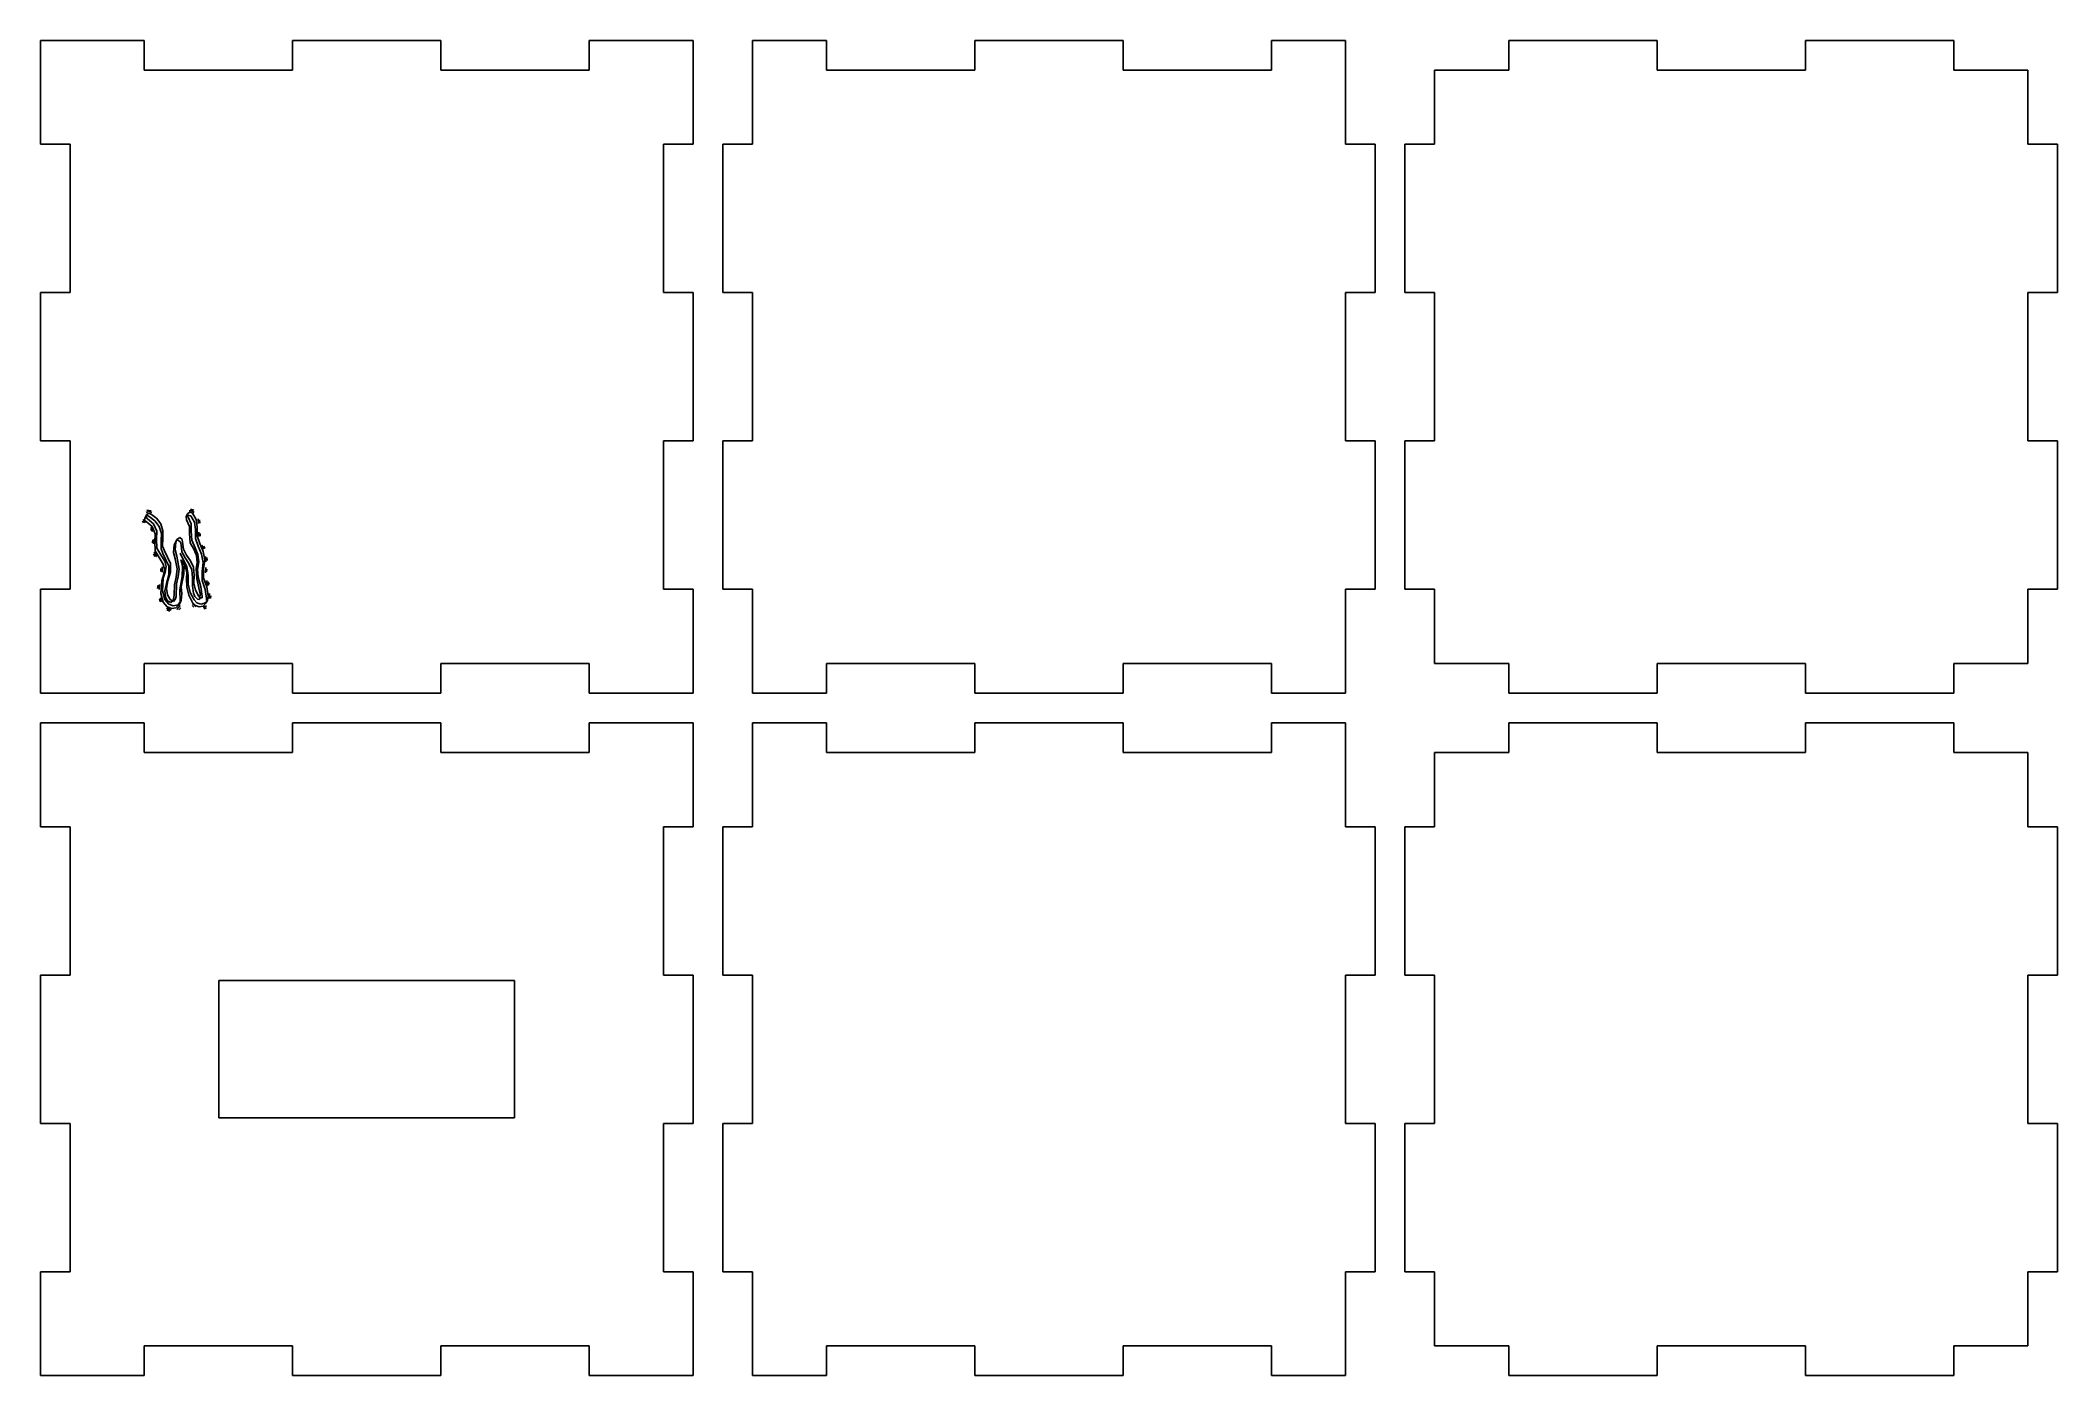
# Model space of a CAD drawing. Extents: x -1 to 204, y 0 to 298.
# Drawn here: x 0 to 204, y 0 to 135 of the extents above.
import ezdxf

# ---------------------------------------------------------------- set-up
doc = ezdxf.new("R2010")
doc.units = 0

msp = doc.modelspace()

# ---------------------------------------------------------------- linework, layer by layer
for p, q in [((0, 135), (0, 124.5)), ((10.5, 135), (0, 135)), ((0, 135), (0, 135)), ((0, 135), (0, 135)), ((10.5, 132), (10.5, 135)), ((40.4999, 135), (25.5, 135)), ((25.5, 135), (25.5, 132)), ((40.4999, 132), (40.4999, 135)), ((65.9999, 135), (55.4999, 135)), ((55.4999, 135), (55.4999, 132)), ((65.9999, 124.5), (65.9999, 135)), ((71.9999, 135), (71.9999, 124.5)), ((79.4999, 135), (71.9999, 135)), ((71.9999, 135), (71.9999, 135)), ((71.9999, 135), (71.9999, 135)), ((79.4999, 132), (79.4999, 135)), ((109.5, 135), (94.4999, 135)), ((94.4999, 135), (94.4999, 132)), ((109.5, 132), (109.5, 135)), ((132, 135), (124.5, 135)), ((124.5, 135), (124.5, 132)), ((132, 124.5), (132, 135)), ((163.5, 135), (148.5, 135)), ((148.5, 135), (148.5, 132)), ((163.5, 132), (163.5, 135)), ((193.5, 135), (178.5, 135)), ((178.5, 135), (178.5, 132)), ((193.5, 132), (193.5, 135)), ((25.5, 132), (10.5, 132)), ((55.4999, 132), (40.4999, 132)), ((94.4999, 132), (79.4999, 132)), ((124.5, 132), (109.5, 132)), ((141, 132), (141, 124.5)), ((148.5, 132), (141, 132)), ((141, 132), (141, 132)), ((141, 132), (141, 132)), ((178.5, 132), (163.5, 132)), ((201, 132), (193.5, 132)), ((201, 124.5), (201, 132)), ((0, 124.5), (3, 124.5)), ((3, 124.5), (3, 109.5)), ((62.9999, 109.5), (62.9999, 124.5)), ((62.9999, 124.5), (65.9999, 124.5)), ((71.9999, 124.5), (68.9999, 124.5)), ((68.9999, 124.5), (68.9999, 109.5)), ((135, 124.5), (132, 124.5)), ((135, 109.5), (135, 124.5)), ((141, 124.5), (138, 124.5)), ((138, 124.5), (138, 109.5)), ((204, 124.5), (201, 124.5)), ((204, 109.5), (204, 124.5)), ((3, 109.5), (0, 109.5)), ((0, 109.5), (0, 94.5003)), ((65.9999, 109.5), (62.9999, 109.5)), ((65.9999, 94.5003), (65.9999, 109.5)), ((68.9999, 109.5), (71.9999, 109.5)), ((71.9999, 109.5), (71.9999, 94.5003)), ((132, 94.5003), (132, 109.5)), ((132, 109.5), (135, 109.5)), ((138, 109.5), (141, 109.5)), ((141, 109.5), (141, 94.5003)), ((201, 94.5003), (201, 109.5)), ((201, 109.5), (204, 109.5)), ((0, 94.5003), (3, 94.5003)), ((3, 94.5003), (3, 79.5003)), ((62.9999, 79.5003), (62.9999, 94.5003)), ((62.9999, 94.5003), (65.9999, 94.5003)), ((71.9999, 94.5003), (68.9999, 94.5003)), ((68.9999, 94.5003), (68.9999, 79.5003)), ((135, 94.5003), (132, 94.5003)), ((135, 79.5003), (135, 94.5003)), ((141, 94.5003), (138, 94.5003)), ((138, 94.5003), (138, 79.5003)), ((204, 94.5003), (201, 94.5003)), ((204, 79.5003), (204, 94.5003)), ((3, 79.5003), (0, 79.5003)), ((0, 79.5003), (0, 69.0003)), ((65.9999, 79.5003), (62.9999, 79.5003)), ((65.9999, 69.0003), (65.9999, 79.5003)), ((68.9999, 79.5003), (71.9999, 79.5003)), ((71.9999, 79.5003), (71.9999, 69.0003)), ((132, 69.0003), (132, 79.5003)), ((132, 79.5003), (135, 79.5003)), ((138, 79.5003), (141, 79.5003)), ((141, 79.5003), (141, 72.0003)), ((201, 72.0003), (201, 79.5003)), ((201, 79.5003), (204, 79.5003)), ((10.5, 69.0003), (10.5, 72.0003)), ((10.5, 72.0003), (25.5, 72.0003)), ((25.5, 72.0003), (25.5, 69.0003)), ((40.4999, 69.0003), (40.4999, 72.0003)), ((40.4999, 72.0003), (55.4999, 72.0003)), ((55.4999, 72.0003), (55.4999, 69.0003)), ((79.4999, 69.0003), (79.4999, 72.0003)), ((79.4999, 72.0003), (94.4999, 72.0003)), ((94.4999, 72.0003), (94.4999, 69.0003)), ((109.5, 69.0003), (109.5, 72.0003)), ((109.5, 72.0003), (124.5, 72.0003)), ((124.5, 72.0003), (124.5, 69.0003)), ((141, 72.0003), (148.5, 72.0003)), ((148.5, 72.0003), (148.5, 69.0003)), ((163.5, 69.0003), (163.5, 72.0003)), ((163.5, 72.0003), (178.5, 72.0003)), ((178.5, 72.0003), (178.5, 69.0003)), ((193.5, 69.0003), (193.5, 72.0003)), ((193.5, 72.0003), (201, 72.0003)), ((0, 69.0003), (10.5, 69.0003)), ((25.5, 69.0003), (40.4999, 69.0003)), ((55.4999, 69.0003), (65.9999, 69.0003)), ((71.9999, 69.0003), (79.4999, 69.0003)), ((94.4999, 69.0003), (109.5, 69.0003)), ((124.5, 69.0003), (132, 69.0003)), ((148.5, 69.0003), (163.5, 69.0003)), ((178.5, 69.0003), (193.5, 69.0003)), ((0, 66.0003), (0, 55.5003)), ((10.5, 66.0003), (0, 66.0003)), ((0, 66.0003), (0, 66.0003)), ((0, 66.0003), (0, 66.0003)), ((10.5, 63.0003), (10.5, 66.0003)), ((40.4999, 66.0003), (25.5, 66.0003)), ((25.5, 66.0003), (25.5, 63.0003)), ((40.4999, 63.0003), (40.4999, 66.0003)), ((65.9999, 66.0003), (55.4999, 66.0003)), ((55.4999, 66.0003), (55.4999, 63.0003)), ((65.9999, 55.5003), (65.9999, 66.0003)), ((71.9999, 66.0003), (71.9999, 55.5003)), ((79.4999, 66.0003), (71.9999, 66.0003)), ((71.9999, 66.0003), (71.9999, 66.0003)), ((71.9999, 66.0003), (71.9999, 66.0003)), ((79.4999, 63.0003), (79.4999, 66.0003)), ((109.5, 66.0003), (94.4999, 66.0003)), ((94.4999, 66.0003), (94.4999, 63.0003)), ((109.5, 63.0003), (109.5, 66.0003)), ((132, 66.0003), (124.5, 66.0003)), ((124.5, 66.0003), (124.5, 63.0003)), ((132, 55.5003), (132, 66.0003)), ((163.5, 66.0003), (148.5, 66.0003)), ((148.5, 66.0003), (148.5, 63.0003)), ((163.5, 63.0003), (163.5, 66.0003)), ((193.5, 66.0003), (178.5, 66.0003)), ((178.5, 66.0003), (178.5, 63.0003)), ((193.5, 63.0003), (193.5, 66.0003)), ((25.5, 63.0003), (10.5, 63.0003)), ((55.4999, 63.0003), (40.4999, 63.0003)), ((94.4999, 63.0003), (79.4999, 63.0003)), ((124.5, 63.0003), (109.5, 63.0003)), ((141, 63.0003), (141, 55.5003)), ((148.5, 63.0003), (141, 63.0003)), ((141, 63.0003), (141, 63.0003)), ((141, 63.0003), (141, 63.0003)), ((178.5, 63.0003), (163.5, 63.0003)), ((201, 63.0003), (193.5, 63.0003)), ((201, 55.5003), (201, 63.0003)), ((0, 55.5003), (3, 55.5003)), ((3, 55.5003), (3, 40.5003)), ((62.9999, 40.5003), (62.9999, 55.5003)), ((62.9999, 55.5003), (65.9999, 55.5003)), ((71.9999, 55.5003), (68.9999, 55.5003)), ((68.9999, 55.5003), (68.9999, 40.5003)), ((135, 55.5003), (132, 55.5003)), ((135, 40.5003), (135, 55.5003)), ((141, 55.5003), (138, 55.5003)), ((138, 55.5003), (138, 40.5003)), ((204, 55.5003), (201, 55.5003)), ((204, 40.5003), (204, 55.5003)), ((3, 40.5003), (0, 40.5003)), ((0, 40.5003), (0, 25.5003)), ((18.0502, 39.9501), (47.9497, 39.9501)), ((18.0502, 26.0506), (18.0502, 39.9501)), ((18.0502, 39.9501), (18.0502, 39.9501)), ((47.9497, 39.9501), (47.9497, 26.0506)), ((65.9999, 40.5003), (62.9999, 40.5003)), ((65.9999, 25.5003), (65.9999, 40.5003)), ((68.9999, 40.5003), (71.9999, 40.5003)), ((71.9999, 40.5003), (71.9999, 25.5003)), ((132, 25.5003), (132, 40.5003)), ((132, 40.5003), (135, 40.5003)), ((138, 40.5003), (141, 40.5003)), ((141, 40.5003), (141, 25.5003)), ((201, 25.5003), (201, 40.5003)), ((201, 40.5003), (204, 40.5003)), ((0, 25.5003), (3, 25.5003)), ((3, 25.5003), (3, 10.5004)), ((47.9497, 26.0506), (18.0502, 26.0506)), ((62.9999, 10.5004), (62.9999, 25.5003)), ((62.9999, 25.5003), (65.9999, 25.5003)), ((71.9999, 25.5003), (68.9999, 25.5003)), ((68.9999, 25.5003), (68.9999, 10.5004)), ((135, 25.5003), (132, 25.5003)), ((135, 10.5004), (135, 25.5003)), ((141, 25.5003), (138, 25.5003)), ((138, 25.5003), (138, 10.5004)), ((204, 25.5003), (201, 25.5003)), ((204, 10.5004), (204, 25.5003)), ((3, 10.5004), (0, 10.5004)), ((0, 10.5004), (0, 0.000374)), ((65.9999, 10.5004), (62.9999, 10.5004)), ((65.9999, 0.000374), (65.9999, 10.5004)), ((68.9999, 10.5004), (71.9999, 10.5004)), ((71.9999, 10.5004), (71.9999, 0.000374)), ((132, 0.000374), (132, 10.5004)), ((132, 10.5004), (135, 10.5004)), ((138, 10.5004), (141, 10.5004)), ((141, 10.5004), (141, 3.00037)), ((201, 3.00037), (201, 10.5004)), ((201, 10.5004), (204, 10.5004)), ((10.5, 0.000374), (10.5, 3.00037)), ((10.5, 3.00037), (25.5, 3.00037)), ((25.5, 3.00037), (25.5, 0.000374)), ((40.4999, 0.000374), (40.4999, 3.00037)), ((40.4999, 3.00037), (55.4999, 3.00037)), ((55.4999, 3.00037), (55.4999, 0.000374)), ((79.4999, 0.000374), (79.4999, 3.00037)), ((79.4999, 3.00037), (94.4999, 3.00037)), ((94.4999, 3.00037), (94.4999, 0.000374)), ((109.5, 0.000374), (109.5, 3.00037)), ((109.5, 3.00037), (124.5, 3.00037)), ((124.5, 3.00037), (124.5, 0.000374)), ((141, 3.00037), (148.5, 3.00037)), ((148.5, 3.00037), (148.5, 0.000374)), ((163.5, 0.000374), (163.5, 3.00037)), ((163.5, 3.00037), (178.5, 3.00037)), ((178.5, 3.00037), (178.5, 0.000374)), ((193.5, 0.000374), (193.5, 3.00037)), ((193.5, 3.00037), (201, 3.00037)), ((0, 0.000374), (10.5, 0.000374)), ((25.5, 0.000374), (40.4999, 0.000374)), ((55.4999, 0.000374), (65.9999, 0.000374)), ((71.9999, 0.000374), (79.4999, 0.000374)), ((94.4999, 0.000374), (109.5, 0.000374)), ((124.5, 0.000374), (132, 0.000374)), ((148.5, 0.000374), (163.5, 0.000374)), ((178.5, 0.000374), (193.5, 0.000374))]:
    msp.add_line(p, q)
at = {"layer": 'Layer 1'}
for p, q in [((10.346, 86.4277), (10.4273, 86.2339)), ((10.4181, 86.5771), (10.5903, 86.2154)), ((10.546305, 86.536528), (10.5911, 86.7502)), ((10.69204, 86.352727), (10.546305, 86.536528)), ((10.5908, 86.7505), (10.7409, 87.0136)), ((10.5911, 86.7502), (10.5908, 86.7505)), ((11.293905, 85.843039), (10.69204, 86.352727)), ((10.702158, 86.804655), (10.74188, 87.015409)), ((10.702158, 86.804655), (10.74188, 87.015409)), ((10.847341, 86.624371), (10.702158, 86.804655)), ((10.847341, 86.624371), (10.702158, 86.804655)), ((10.9313, 87.3581), (10.7101, 87.2669)), ((10.7409, 87.0136), (10.9093, 86.9396)), ((10.74188, 87.015409), (10.909823, 87.159801)), ((10.74188, 87.015409), (10.909823, 87.159801)), ((11.2039, 87.4201), (10.7702, 87.4854)), ((11.449206, 86.114736), (10.847341, 86.624371)), ((11.449206, 86.114736), (10.847341, 86.624371)), ((10.9093, 86.9396), (10.8995, 86.8999)), ((10.8995, 86.8999), (10.994, 86.8693)), ((10.909823, 87.159801), (11.1493, 87.141)), ((10.909823, 87.159801), (11.1493, 87.141)), ((11.2715, 87.2611), (10.9313, 87.3581)), ((10.994, 86.8693), (11.587806, 86.430997)), ((11.1493, 87.141), (11.743095, 86.702734)), ((11.1493, 87.141), (11.743095, 86.702734)), ((11.1493, 87.141), (11.1493, 87.141)), ((11.1953, 85.8043), (11.3903, 85.349)), ((11.618658, 85.122877), (11.293905, 85.843039)), ((11.773959, 85.394521), (11.449206, 86.114736)), ((11.773959, 85.394521), (11.449206, 86.114736)), ((11.587806, 86.430997), (12.0207, 85.838175)), ((11.743095, 86.702734), (12.175984, 86.109892)), ((11.743095, 86.702734), (12.175984, 86.109892)), ((12.0207, 85.838175), (12.246069, 85.151116)), ((12.175984, 86.109892), (12.401358, 85.422797)), ((12.175984, 86.109892), (12.401358, 85.422797)), ((14.738131, 86.844591), (14.897354, 87.123515)), ((14.738416, 86.844307), (14.738131, 86.844591)), ((14.792722, 86.508376), (14.738416, 86.844307)), ((15.09066, 85.861375), (14.792722, 86.508376)), ((14.855004, 86.993542), (14.947464, 87.187902)), ((14.855004, 86.993542), (14.947464, 87.187902)), ((14.948174, 86.780178), (14.855004, 86.993542)), ((14.948174, 86.780178), (14.855004, 86.993542)), ((14.897354, 87.123515), (14.8974, 86.987)), ((14.8974, 86.987), (15.215845, 86.931414)), ((14.947464, 87.187902), (15.146012, 87.284168)), ((14.947464, 87.187902), (15.146012, 87.284168)), ((15.245988, 86.133109), (14.948174, 86.780178)), ((15.245988, 86.133109), (14.948174, 86.780178)), ((15.329, 87.4415), (15.0497, 87.4424)), ((15.092402, 85.126836), (15.09066, 85.861375)), ((15.146012, 87.284168), (15.371109, 87.203255)), ((15.146012, 87.284168), (15.371109, 87.203255)), ((15.5236, 87.5011), (15.1676, 87.6089)), ((15.215845, 86.931414), (15.602955, 86.297439)), ((15.247711, 85.398498), (15.245988, 86.133109)), ((15.247711, 85.398498), (15.245988, 86.133109)), ((15.5586, 87.2746), (15.329, 87.4415)), ((15.371109, 87.203255), (15.758219, 86.569209)), ((15.371109, 87.203255), (15.758219, 86.569209)), ((15.602955, 86.297439), (15.704317, 85.553004)), ((15.758219, 86.569209), (15.859581, 85.824705)), ((15.758219, 86.569209), (15.859581, 85.824705)), ((15.859581, 85.824705), (15.847355, 84.903204)), ((15.859581, 85.824705), (15.847355, 84.903204)), ((15.9552, 86.6274), (16.003678, 86.137648)), ((16.003678, 86.137648), (16.002682, 86.159825)), ((16.1109, 86.5136), (16.127533, 86.185203)), ((16.127533, 86.185203), (16.121562, 86.214489)), ((11.1773, 85.6371), (11.285344, 85.373388)), ((11.285344, 85.373388), (11.27525, 85.395423)), ((11.3713, 84.5126), (11.3294, 84.2057)), ((11.5009, 84.5586), (11.432804, 84.112493)), ((11.432804, 84.112493), (11.432946, 84.142774)), ((11.582975, 84.292503), (11.618658, 85.122877)), ((11.614393, 83.399577), (11.582975, 84.292503)), ((11.738277, 84.564289), (11.773959, 85.394521)), ((11.738277, 84.564289), (11.773959, 85.394521)), ((11.769837, 83.671221), (11.738277, 84.564289)), ((11.769837, 83.671221), (11.738277, 84.564289)), ((12.280895, 82.825655), (11.769837, 83.671221)), ((12.280895, 82.825655), (11.769837, 83.671221)), ((12.2173, 84.4301), (12.207064, 83.594733)), ((12.246069, 85.151116), (12.2173, 84.4301)), ((12.37261, 84.70177), (12.362374, 83.866527)), ((12.37261, 84.70177), (12.362374, 83.866527)), ((12.362374, 83.866527), (12.546618, 83.38122)), ((12.362374, 83.866527), (12.546618, 83.38122)), ((12.401358, 85.422797), (12.37261, 84.70177)), ((12.401358, 85.422797), (12.37261, 84.70177)), ((13.479193, 83.20955), (13.536431, 83.98185)), ((13.536431, 83.98185), (13.6277, 84.202629)), ((13.626847, 84.203198), (13.654142, 84.250964)), ((13.6277, 84.202629), (13.626847, 84.203198)), ((13.634502, 83.481236), (13.69174, 84.25352)), ((13.634502, 83.481236), (13.69174, 84.25352)), ((13.654142, 84.250964), (13.658975, 84.259494)), ((13.658975, 84.259494), (13.801849, 84.510127)), ((13.69174, 84.25352), (13.813521, 84.530062)), ((13.69174, 84.25352), (13.813521, 84.530062)), ((13.801849, 84.510127), (13.863975, 84.446723)), ((13.813521, 84.530062), (14.092782, 84.73005)), ((13.813521, 84.530062), (14.092782, 84.73005)), ((13.863975, 84.446723), (13.937473, 84.458238)), ((13.937473, 84.458238), (14.177782, 84.275896)), ((14.092782, 84.73005), (14.333091, 84.54769)), ((14.092782, 84.73005), (14.333091, 84.54769)), ((14.177782, 84.275896), (14.224784, 83.981708)), ((14.224784, 83.981708), (14.30597, 83.289116)), ((14.333091, 84.54769), (14.380093, 84.253377)), ((14.333091, 84.54769), (14.380093, 84.253377)), ((14.380093, 84.253377), (14.461279, 83.560867)), ((14.380093, 84.253377), (14.461279, 83.560867)), ((15.160071, 84.205335), (15.092402, 85.126836)), ((15.524435, 83.552238), (15.160071, 84.205335)), ((15.315381, 84.47714), (15.247711, 85.398498)), ((15.315381, 84.47714), (15.247711, 85.398498)), ((15.656146, 83.702636), (15.315381, 84.47714)), ((15.656146, 83.702636), (15.315381, 84.47714)), ((15.934838, 83.01181), (15.656146, 83.702636)), ((15.934838, 83.01181), (15.656146, 83.702636)), ((15.704317, 85.553004), (15.692091, 84.631503)), ((15.692091, 84.631503), (15.957651, 83.847048)), ((15.847355, 84.903204), (16.112915, 84.118891)), ((15.847355, 84.903204), (16.112915, 84.118891)), ((15.957651, 83.847048), (16.305151, 83.051344)), ((16.0196, 85.277), (16.0307, 84.8349)), ((16.112915, 84.118891), (16.460415, 83.323081)), ((16.112915, 84.118891), (16.460415, 83.323081)), ((16.1569, 85.1444), (16.163439, 84.882536)), ((16.163439, 84.882536), (16.170832, 84.8723)), ((16.170832, 84.8723), (16.175523, 84.879835)), ((16.3457, 83.9517), (16.52, 83.5509)), ((16.541, 83.8453), (16.633975, 83.616418)), ((11.4543, 83.0704), (11.592056, 82.829718)), ((11.5086, 83.2751), (11.732222, 82.80383)), ((11.592056, 82.829718), (11.574712, 82.842655)), ((12.125576, 82.553888), (11.614393, 83.399577)), ((11.732222, 82.80383), (11.716584, 82.826718)), ((12.417259, 82.057619), (12.125576, 82.553888)), ((12.1982, 81.6138), (12.2002, 81.3127)), ((12.207064, 83.594733), (12.391308, 83.10941)), ((12.572563, 82.329401), (12.280895, 82.825655)), ((12.572563, 82.329401), (12.280895, 82.825655)), ((12.3148, 81.763), (12.329, 81.2488)), ((12.391308, 83.10941), (13.009006, 81.85226)), ((12.566601, 81.544637), (12.417259, 82.057619)), ((12.546618, 83.38122), (13.164316, 82.12407)), ((12.546618, 83.38122), (13.164316, 82.12407)), ((12.721903, 81.816421), (12.572563, 82.329401)), ((12.721903, 81.816421), (12.572563, 82.329401)), ((12.611656, 81.217933), (12.721903, 81.816421)), ((12.611656, 81.217933), (12.721903, 81.816421)), ((13.009006, 81.85226), (13.001418, 80.959973)), ((13.164316, 82.12407), (13.156781, 81.231766)), ((13.164316, 82.12407), (13.156781, 81.231766)), ((13.635945, 82.58908), (13.479193, 83.20955)), ((13.791254, 82.86089), (13.634502, 83.481236)), ((13.791254, 82.86089), (13.634502, 83.481236)), ((13.842508, 81.55769), (13.635945, 82.58908)), ((14.035206, 81.55015), (13.791254, 82.86089)), ((14.035206, 81.55015), (13.791254, 82.86089)), ((14.816106, 81.821255), (14.148793, 83.147355)), ((14.148793, 83.147355), (14.411457, 82.591498)), ((14.816106, 81.821255), (14.148793, 83.147355)), ((14.148793, 83.147355), (14.411457, 82.591498)), ((14.68968, 81.737089), (14.192962, 82.49169)), ((14.192962, 82.49169), (14.37358, 81.793439)), ((14.30597, 83.289116), (14.629042, 82.686248)), ((14.37358, 81.793439), (14.344792, 80.78588)), ((14.411457, 82.591498), (14.543129, 81.934302)), ((14.411457, 82.591498), (14.543129, 81.934302)), ((14.461279, 83.560867), (14.784351, 82.958039)), ((14.461279, 83.560867), (14.784351, 82.958039)), ((14.543129, 81.934302), (14.50022, 81.057705)), ((14.543129, 81.934302), (14.50022, 81.057705)), ((14.629042, 82.686248), (15.02475, 82.100651)), ((14.799181, 81.181835), (14.68968, 81.737089)), ((14.784351, 82.958039), (15.180059, 82.372459)), ((14.784351, 82.958039), (15.180059, 82.372459)), ((14.948175, 80.880989), (14.816106, 81.821255)), ((14.948175, 80.880989), (14.816106, 81.821255)), ((15.02475, 82.100651), (15.323844, 81.459878)), ((15.180059, 82.372459), (15.479153, 81.731687)), ((15.180059, 82.372459), (15.479153, 81.731687)), ((15.479153, 81.731687), (15.543109, 80.932447)), ((15.479153, 81.731687), (15.543109, 80.932447)), ((15.790689, 82.911043), (15.524435, 83.552238)), ((15.758134, 81.613044), (15.87046, 82.223578)), ((15.835062, 80.572498), (15.758134, 81.613044)), ((15.87046, 82.223578), (15.790689, 82.911043)), ((15.893842, 81.509343), (16.027049, 82.274606)), ((15.893842, 81.509343), (16.027049, 82.274606)), ((16.027049, 82.274606), (15.934838, 83.01181)), ((16.027049, 82.274606), (15.934838, 83.01181)), ((16.305151, 83.051344), (16.469153, 82.200518)), ((16.469153, 82.200518), (16.35823, 81.284333)), ((16.460415, 83.323081), (16.624417, 82.472361)), ((16.460415, 83.323081), (16.624417, 82.472361)), ((16.624417, 82.472361), (16.513512, 81.556103)), ((16.624417, 82.472361), (16.513512, 81.556103)), ((16.633975, 83.616418), (16.632979, 83.638453)), ((16.7242, 81.6913), (16.6982, 81.1716)), ((16.7088, 82.8105), (16.725, 82.2905)), ((16.8343, 82.7237), (16.853634, 82.430133)), ((16.847521, 82.414922), (16.840413, 82.423309)), ((16.853634, 82.430133), (16.847521, 82.414922)), ((11.8999, 79.9107), (11.8536, 79.582)), ((11.8536, 79.582), (11.8582, 79.6042)), ((12.0559, 79.9903), (12.002589, 79.476949)), ((12.181844, 79.067783), (12.272324, 80.357717)), ((12.272324, 80.357717), (12.456354, 80.946166)), ((12.337204, 79.339447), (12.427626, 80.629361)), ((12.337204, 79.339447), (12.427626, 80.629361)), ((12.427626, 80.629361), (12.611656, 81.217933)), ((12.427626, 80.629361), (12.611656, 81.217933)), ((12.456354, 80.946166), (12.566601, 81.544637)), ((12.749985, 80.09029), (12.597093, 79.350668)), ((13.001418, 80.959973), (12.749985, 80.09029)), ((12.905295, 80.36196), (12.772461, 79.597156)), ((12.905295, 80.36196), (12.772461, 79.597156)), ((12.772461, 79.597156), (12.870892, 78.938945)), ((12.772461, 79.597156), (12.870892, 78.938945)), ((13.156781, 81.231766), (12.905295, 80.36196)), ((13.156781, 81.231766), (12.905295, 80.36196)), ((13.529127, 78.90511), (13.554059, 79.99006)), ((13.554059, 79.99006), (13.729897, 80.743703)), ((13.718041, 78.77812), (13.766376, 80.06725)), ((13.718041, 78.77812), (13.766376, 80.06725)), ((13.729897, 80.743703), (13.842508, 81.55769)), ((13.766376, 80.06725), (13.932405, 80.778475)), ((13.766376, 80.06725), (13.932405, 80.778475)), ((13.932405, 80.778475), (14.035206, 81.55015)), ((13.932405, 80.778475), (14.035206, 81.55015)), ((14.344792, 80.78588), (14.093163, 79.46362)), ((14.50022, 81.057705), (14.248449, 79.735445)), ((14.50022, 81.057705), (14.248449, 79.735445)), ((14.248449, 79.735445), (14.30551, 79.043075)), ((14.248449, 79.735445), (14.30551, 79.043075)), ((14.79289, 80.609309), (14.799181, 81.181835)), ((14.79911, 79.740676), (14.79289, 80.609309)), ((15.001301, 78.897099), (14.79911, 79.740676)), ((14.954395, 80.012373), (14.948175, 80.880989)), ((14.954395, 80.012373), (14.948175, 80.880989)), ((15.156586, 79.168919), (14.954395, 80.012373)), ((15.156586, 79.168919), (14.954395, 80.012373)), ((15.323844, 81.459878), (15.387799, 80.660761)), ((15.387799, 80.660761), (15.377866, 79.856418)), ((15.377866, 79.856418), (15.493018, 79.100287)), ((15.543109, 80.932447), (15.533175, 80.128087)), ((15.543109, 80.932447), (15.533175, 80.128087)), ((15.533175, 80.128087), (15.691776, 79.421182)), ((15.533175, 80.128087), (15.691776, 79.421182)), ((16.167937, 79.056683), (15.835062, 80.572498)), ((15.95156, 80.718064), (15.893842, 81.509343)), ((15.95156, 80.718064), (15.893842, 81.509343)), ((16.220675, 79.763866), (15.95156, 80.718064)), ((16.220675, 79.763866), (15.95156, 80.718064)), ((16.377623, 78.783652), (16.220675, 79.763866)), ((16.377623, 78.783652), (16.220675, 79.763866)), ((16.35823, 81.284333), (16.354996, 80.375718)), ((16.354996, 80.375718), (16.672304, 79.48066)), ((16.513512, 81.556103), (16.510402, 80.647411)), ((16.513512, 81.556103), (16.510402, 80.647411)), ((16.510402, 80.647411), (16.827568, 79.752353)), ((16.510402, 80.647411), (16.827568, 79.752353)), ((16.7923, 80.3893), (16.970857, 79.883484)), ((16.8201, 81.5426), (16.8121, 81.259)), ((16.827568, 79.752353), (16.966888, 78.838956)), ((16.827568, 79.752353), (16.966888, 78.838956)), ((16.970857, 79.883484), (16.956214, 79.903529)), ((16.9716, 80.2581), (17.0659, 79.9982)), ((12.002589, 79.476949), (12.000172, 79.494009)), ((12.0472, 78.5092), (12.11686, 78.242218)), ((12.11686, 78.242218), (12.110463, 78.264964)), ((12.127, 78.6431), (12.2429, 78.2483)), ((12.417135, 78.212), (12.181844, 79.067783)), ((12.572489, 78.483713), (12.337204, 79.339447)), ((12.572489, 78.483713), (12.337204, 79.339447)), ((12.833391, 77.726436), (12.417135, 78.212)), ((12.988712, 77.998197), (12.572489, 78.483713)), ((12.988712, 77.998197), (12.572489, 78.483713)), ((12.597093, 79.350668), (12.651502, 78.747524)), ((12.651502, 78.747524), (12.863978, 78.33454)), ((13.2214, 77.404), (12.7729, 77.6035)), ((13.285804, 77.547157), (12.833391, 77.726436)), ((12.863978, 78.33454), (13.185288, 78.1654)), ((12.870892, 78.938945), (13.127442, 78.472067)), ((12.870892, 78.938945), (13.127442, 78.472067)), ((13.441106, 77.818941), (12.988712, 77.998197)), ((13.441106, 77.818941), (12.988712, 77.998197)), ((13.127442, 78.472067), (13.468971, 78.28126)), ((13.127442, 78.472067), (13.468971, 78.28126)), ((13.185288, 78.1654), (13.436448, 78.374855)), ((13.694292, 77.624885), (13.285804, 77.547157)), ((13.436448, 78.374855), (13.529127, 78.90511)), ((13.9302, 77.946213), (13.441106, 77.818941)), ((13.9302, 77.946213), (13.441106, 77.818941)), ((13.468971, 78.28126), (13.649856, 78.480537)), ((13.468971, 78.28126), (13.649856, 78.480537)), ((13.649856, 78.480537), (13.718041, 78.77812)), ((13.649856, 78.480537), (13.718041, 78.77812)), ((13.986241, 77.908393), (13.694292, 77.624885)), ((14.1495, 77.8713), (13.7901, 77.4579)), ((14.232385, 78.359445), (13.9302, 77.946213)), ((14.232385, 78.359445), (13.9302, 77.946213)), ((13.986952, 77.905124), (13.986241, 77.908393)), ((14.012826, 77.951042), (13.986952, 77.905124)), ((14.1987, 77.6266), (13.997, 77.4149)), ((14.025194, 77.972793), (14.012826, 77.951042)), ((14.1965, 78.2756), (14.025194, 77.972793)), ((14.093163, 79.46362), (14.129415, 78.27556)), ((14.129415, 78.27556), (14.1965, 78.2756)), ((14.30551, 79.043075), (14.232385, 78.359445)), ((14.30551, 79.043075), (14.232385, 78.359445)), ((15.389441, 78.162121), (15.001301, 78.897099)), ((15.544726, 78.433916), (15.156586, 79.168919)), ((15.544726, 78.433916), (15.156586, 79.168919)), ((15.5221, 77.6816), (15.3447, 77.873)), ((15.7086, 77.7155), (15.3663, 78.053)), ((15.684815, 77.877049), (15.389441, 78.162121)), ((15.493018, 79.100287), (15.635878, 78.758074)), ((15.8401, 78.148801), (15.544726, 78.433916)), ((15.8401, 78.148801), (15.544726, 78.433916)), ((15.635878, 78.758074), (15.878564, 78.511558)), ((16.066101, 77.738049), (15.684815, 77.877049)), ((15.691776, 79.421182), (16.033873, 78.783367)), ((15.691776, 79.421182), (16.033873, 78.783367)), ((16.221386, 78.009719), (15.8401, 78.148801)), ((16.221386, 78.009719), (15.8401, 78.148801)), ((15.878564, 78.511558), (16.045698, 78.466598)), ((16.033873, 78.783367), (16.189453, 78.629191)), ((16.033873, 78.783367), (16.189453, 78.629191)), ((16.045698, 78.466598), (16.142694, 78.559653)), ((16.460408, 77.812081), (16.066101, 77.738049)), ((16.142694, 78.559653), (16.167937, 79.056683)), ((16.189453, 78.629191), (16.36625, 78.643479)), ((16.189453, 78.629191), (16.36625, 78.643479)), ((16.61571, 78.083804), (16.221386, 78.009719)), ((16.61571, 78.083804), (16.221386, 78.009719)), ((16.36625, 78.643479), (16.377623, 78.783652)), ((16.36625, 78.643479), (16.377623, 78.783652)), ((16.738816, 78.096584), (16.460408, 77.812081)), ((16.460762, 77.648462), (16.465454, 77.65159)), ((16.475263, 77.648178), (16.460762, 77.648462)), ((16.7866, 77.8192), (16.475263, 77.648178)), ((16.7889, 77.6221), (16.5471, 77.5145)), ((16.894243, 78.368254), (16.61571, 78.083804)), ((16.894243, 78.368254), (16.61571, 78.083804)), ((16.672304, 79.48066), (16.811624, 78.567263)), ((16.8942, 78.3684), (16.738816, 78.096584)), ((16.811624, 78.567263), (16.806648, 78.368377)), ((16.806648, 78.368377), (16.8942, 78.3684)), ((16.966888, 78.838956), (16.894243, 78.368254)), ((16.966888, 78.838956), (16.894243, 78.368254)), ((17.102551, 78.573392), (17.098002, 78.595712)), ((17.1189, 79.0603), (17.102551, 78.573392)), ((17.2536, 78.8399), (17.222, 78.5544)), ((13.0798, 77.3064), (12.8024, 77.4122))]:
    msp.add_line(p, q, dxfattribs=at)

doc.saveas('drawing.dxf')
